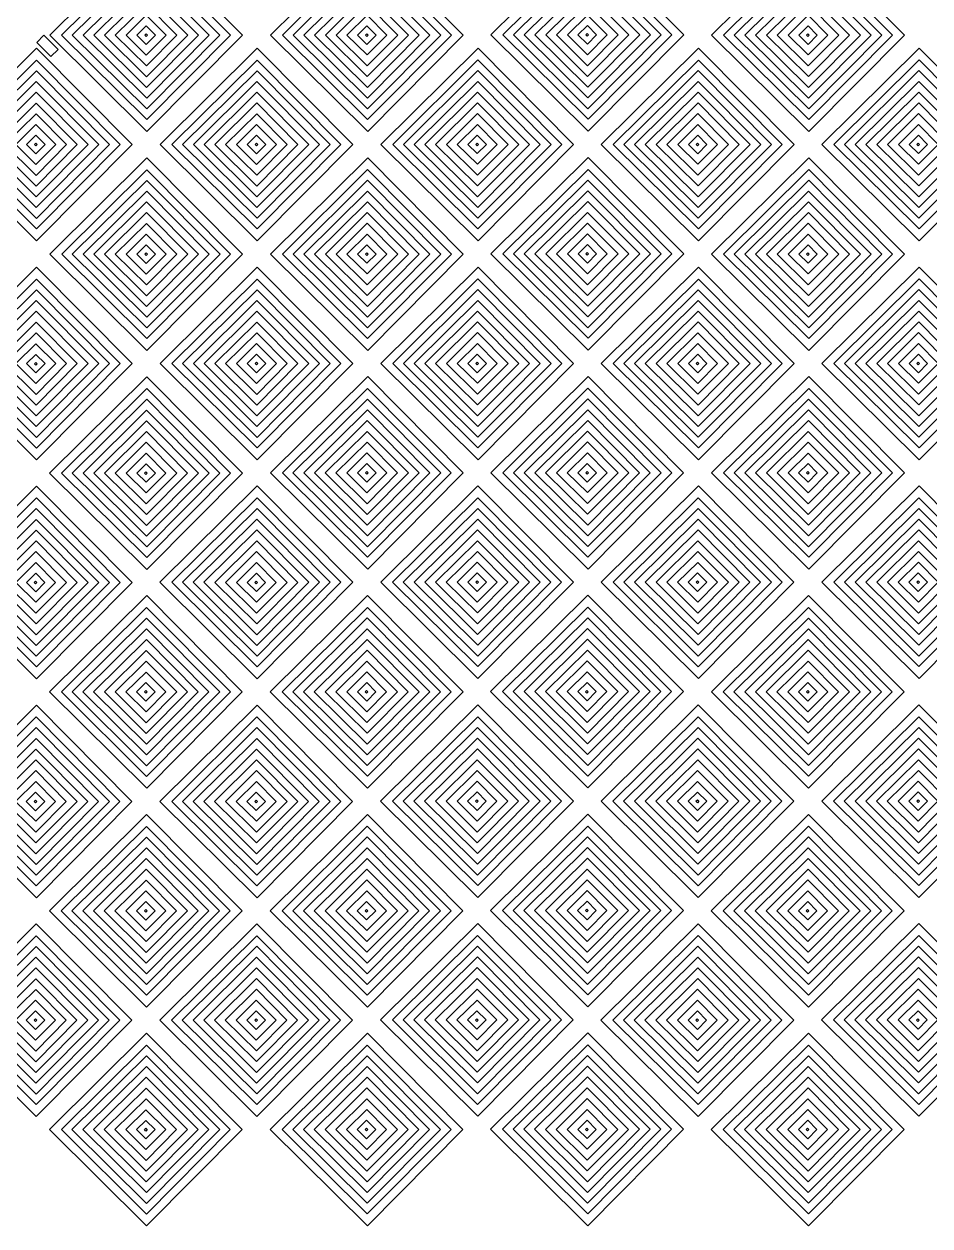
# Model space of a CAD drawing. Extents: x 32.9 to 110, y 167.1 to 219.6.
# Drawn here: x 49.31 to 69.25, y 167.11 to 193.57 of the extents above; entities that cross this region are included whole.
import ezdxf

# ---------------------------------------------------------------- set-up
doc = ezdxf.new("R2010")
doc.units = 0
doc.layers.add('Layer_1', color=7, linetype='CONTINUOUS')

msp = doc.modelspace()

# ---------------------------------------------------------------- linework, layer by layer
at = {"layer": 'Layer_1', "color": 7}
for points in [[(49.87498, 193.324654), (52.015514, 195.445654), (54.118924, 193.324654), (52.015514, 191.203406)], [(54.73433, 193.327684), (56.874862, 195.448676), (58.978276, 193.327684), (56.874862, 191.206436)], [(59.58558, 193.330931), (61.726118, 195.451924), (63.829523, 193.330931), (61.726118, 191.209684)], [(64.444238, 193.327609), (66.584776, 195.448601), (68.68818, 193.327609), (66.584776, 191.206361)], [(50.137361, 193.324639), (52.013187, 195.183341), (53.856477, 193.324639), (52.013187, 191.465719)], [(54.99671, 193.327669), (56.872538, 195.186371), (58.715828, 193.327669), (56.872538, 191.468741)], [(59.84796, 193.330916), (61.723786, 195.189619), (63.567076, 193.330916), (61.723786, 191.471989)], [(64.706619, 193.327594), (66.582442, 195.186296), (68.425732, 193.327594), (66.582442, 191.468666)], [(50.371291, 193.324624), (52.011112, 194.949476), (53.622493, 193.324624), (52.011112, 191.699584)], [(55.230639, 193.327654), (56.870461, 194.952506), (58.481842, 193.327654), (56.870461, 191.702606)], [(60.081894, 193.330901), (61.721716, 194.955754), (63.33309, 193.330901), (61.721716, 191.705854)], [(64.940551, 193.327579), (66.580373, 194.952424), (68.191749, 193.327579), (66.580373, 191.702531)], [(50.609157, 193.324609), (52.009001, 194.711681), (53.384567, 193.324609), (52.009001, 191.937379)], [(55.468506, 193.327639), (56.868345, 194.714704), (58.24392, 193.327639), (56.868345, 191.940409)], [(60.319755, 193.330886), (61.719601, 194.717951), (63.095168, 193.330886), (61.719601, 191.943656)], [(65.178414, 193.327564), (66.578257, 194.714629), (67.953826, 193.327564), (66.578257, 191.940326)], [(50.843955, 193.324594), (52.006917, 194.476939), (53.149712, 193.324594), (52.006917, 192.172114)], [(51.08213, 193.324579), (52.004805, 194.238836), (52.911475, 193.324579), (52.004805, 192.410224)], [(55.703303, 193.327624), (56.866268, 194.479969), (58.009057, 193.327624), (56.866268, 192.175144)], [(55.941478, 193.327609), (56.864153, 194.241859), (57.770828, 193.327609), (56.864153, 192.413246)], [(60.554558, 193.330871), (61.717523, 194.483216), (62.860312, 193.330871), (61.717523, 192.178384)], [(60.792729, 193.330856), (61.715407, 194.245106), (62.622077, 193.330856), (61.715407, 192.416494)], [(65.413215, 193.327541), (66.576174, 194.479894), (67.718971, 193.327541), (66.576174, 192.175061)], [(65.651386, 193.327534), (66.574067, 194.241784), (67.480733, 193.327534), (66.574067, 192.413171)], [(51.318368, 193.324564), (52.002688, 194.002639), (52.675137, 193.324564), (52.002688, 192.646414)], [(56.177715, 193.327594), (56.862037, 194.005661), (57.534488, 193.327594), (56.862037, 192.649436)], [(61.028971, 193.330841), (61.713293, 194.008909), (62.385735, 193.330841), (61.713293, 192.652684)], [(65.887628, 193.327511), (66.571951, 194.005586), (67.244393, 193.327511), (66.571951, 192.649361)], [(51.558361, 193.324549), (52.000514, 193.762669), (52.434998, 193.324549), (52.000514, 192.886384)], [(56.417707, 193.327579), (56.859862, 193.765691), (57.294345, 193.327579), (56.859862, 192.889406)], [(61.268963, 193.330826), (61.711118, 193.768939), (62.1456, 193.330826), (61.711118, 192.892654)], [(66.12762, 193.327496), (66.569776, 193.765616), (67.004259, 193.327496), (66.569776, 192.889331)], [(51.792109, 193.324534), (51.998358, 193.528901), (52.201029, 193.324534), (51.998358, 193.120144)], [(56.651459, 193.327564), (56.857703, 193.531924), (57.060375, 193.327564), (56.857703, 193.123166)], [(61.502708, 193.330804), (61.708958, 193.535171), (61.911631, 193.330804), (61.708958, 193.126414)], [(66.361365, 193.327481), (66.567615, 193.531849), (66.770287, 193.327481), (66.567615, 193.123091)], [(49.746974, 193.324654), (50.058808, 193.01282), (49.899709, 192.853721), (49.587875, 193.165555)], [(51.965818, 193.323551), (51.995578, 193.353026), (52.02482, 193.323551), (51.995578, 193.294076)], [(56.825168, 193.326574), (56.854928, 193.356049), (56.884178, 193.326574), (56.854928, 193.297099)], [(61.676423, 193.329821), (61.706198, 193.359296), (61.735447, 193.329821), (61.706198, 193.300346)], [(66.535073, 193.326499), (66.564848, 193.355974), (66.594098, 193.326499), (66.564848, 193.297024)], [(47.445335, 190.916554), (49.58587, 193.037546), (51.689279, 190.916554), (49.58587, 188.795306)], [(52.302965, 190.918241), (54.443498, 193.039234), (56.546909, 190.918241), (54.443498, 188.796994)], [(57.162314, 190.921271), (59.302846, 193.042264), (61.406258, 190.921271), (59.302846, 188.800024)], [(62.01459, 190.919501), (64.155127, 193.040501), (66.258541, 190.919501), (64.155127, 188.798254)], [(66.872221, 190.921189), (69.012758, 193.042189), (71.116164, 190.921189), (69.012758, 188.799941)], [(47.707717, 190.916539), (49.583543, 192.775241), (51.426832, 190.916539), (49.583543, 189.057619)], [(52.565347, 190.918226), (54.441173, 192.776929), (56.284463, 190.918226), (54.441173, 189.059299)], [(57.424694, 190.921249), (59.30052, 192.779951), (61.14381, 190.921249), (59.30052, 189.062329)], [(62.276978, 190.919486), (64.152803, 192.778189), (65.996093, 190.919486), (64.152803, 189.060566)], [(67.134608, 190.921174), (69.010432, 192.779876), (70.853722, 190.921174), (69.010432, 189.062246)], [(47.941647, 190.916524), (49.581466, 192.541376), (51.192846, 190.916524), (49.581466, 189.291484)], [(52.799276, 190.918211), (54.439099, 192.543064), (56.050473, 190.918211), (54.439099, 189.293164)], [(57.658628, 190.921241), (59.298442, 192.546086), (60.909825, 190.921241), (59.298442, 189.296194)], [(62.510904, 190.919471), (64.150726, 192.544324), (65.762107, 190.919471), (64.150726, 189.294431)], [(67.368533, 190.921159), (69.008355, 192.546011), (70.619731, 190.921159), (69.008355, 189.296111)], [(48.179511, 190.916509), (49.579356, 192.303574), (50.954922, 190.916509), (49.579356, 189.529279)], [(53.037143, 190.918196), (54.436988, 192.305261), (55.812549, 190.918196), (54.436988, 189.530966)], [(57.89649, 190.921219), (59.296335, 192.308284), (60.671902, 190.921219), (59.296335, 189.533989)], [(62.748773, 190.919456), (64.148618, 192.306521), (65.524178, 190.919456), (64.148618, 189.532226)], [(67.606396, 190.921144), (69.006242, 192.308209), (70.381808, 190.921144), (69.006242, 189.533914)], [(48.414309, 190.916494), (49.577273, 192.068839), (50.720065, 190.916494), (49.577273, 189.764014)], [(53.27194, 190.918181), (54.434902, 192.070526), (55.577696, 190.918181), (54.434902, 189.765701)], [(58.131285, 190.921204), (59.29425, 192.073549), (60.437042, 190.921204), (59.29425, 189.768724)], [(62.983568, 190.919441), (64.146533, 192.071786), (65.289322, 190.919441), (64.146533, 189.766961)], [(67.841199, 190.921129), (69.004164, 192.073474), (70.146953, 190.921129), (69.004164, 189.768649)], [(48.652484, 190.916479), (49.57516, 191.830729), (50.481832, 190.916479), (49.57516, 190.002116)], [(48.888724, 190.916464), (49.573044, 191.594531), (50.245492, 190.916464), (49.573044, 190.238314)], [(53.510116, 190.918166), (54.432791, 191.832416), (55.339459, 190.918166), (54.432791, 190.003804)], [(53.746352, 190.918151), (54.430673, 191.596219), (55.103121, 190.918151), (54.430673, 190.240001)], [(58.369463, 190.921189), (59.292137, 191.835446), (60.198812, 190.921189), (59.292137, 190.006834)], [(58.605705, 190.921174), (59.290021, 191.599249), (59.96247, 190.921174), (59.290021, 190.243024)], [(63.221744, 190.919426), (64.144418, 191.833676), (65.051093, 190.919426), (64.144418, 190.005071)], [(63.457981, 190.919411), (64.142302, 191.597486), (64.814753, 190.919411), (64.142302, 190.241261)], [(68.079376, 190.921114), (69.002048, 191.835364), (69.908715, 190.921114), (69.002048, 190.006751)], [(68.315611, 190.921099), (68.999933, 191.599174), (69.672376, 190.921099), (68.999933, 190.242949)], [(49.128715, 190.916449), (49.570869, 191.354569), (50.005354, 190.916449), (49.570869, 190.478276)], [(53.986344, 190.918136), (54.428499, 191.356256), (54.862984, 190.918136), (54.428499, 190.479964)], [(58.845697, 190.921159), (59.287847, 191.359279), (59.722335, 190.921159), (59.287847, 190.482986)], [(63.697972, 190.919396), (64.140127, 191.357516), (64.57461, 190.919396), (64.140127, 190.481224)], [(68.555604, 190.921084), (68.997758, 191.359204), (69.432241, 190.921084), (68.997758, 190.482911)], [(49.362464, 190.916434), (49.568714, 191.120794), (49.771384, 190.916434), (49.568714, 190.712044)], [(54.220092, 190.918121), (54.426342, 191.122481), (54.629016, 190.918121), (54.426342, 190.713724)], [(59.079443, 190.921144), (59.285693, 191.125511), (59.488365, 190.921144), (59.285693, 190.716754)], [(63.931726, 190.919381), (64.137968, 191.123749), (64.34064, 190.919381), (64.137968, 190.714991)], [(68.789348, 190.921069), (68.995598, 191.125429), (69.198272, 190.921069), (68.995598, 190.716671)], [(49.536173, 190.915444), (49.565933, 190.944919), (49.595176, 190.915444), (49.565933, 190.885969)], [(54.393802, 190.917131), (54.423562, 190.946606), (54.452804, 190.917131), (54.423562, 190.887656)], [(59.253152, 190.920161), (59.282927, 190.949636), (59.312177, 190.920161), (59.282927, 190.890686)], [(64.105433, 190.918391), (64.135208, 190.947866), (64.164457, 190.918391), (64.135208, 190.888916)], [(68.963063, 190.920079), (68.992838, 190.949554), (69.022088, 190.920079), (68.992838, 190.890604)], [(49.875151, 188.503804), (52.015685, 190.624796), (54.119093, 188.503804), (52.015685, 186.382556)], [(54.734499, 188.506834), (56.875035, 190.627826), (58.978448, 188.506834), (56.875035, 186.385586)], [(59.585752, 188.510081), (61.72629, 190.631074), (63.829696, 188.510081), (61.72629, 186.388834)], [(64.444412, 188.506759), (66.584949, 190.627751), (68.688352, 188.506759), (66.584949, 186.385504)], [(50.137533, 188.503789), (52.013357, 190.362491), (53.856647, 188.503789), (52.013357, 186.644869)], [(54.996883, 188.506819), (56.872711, 190.365514), (58.716001, 188.506819), (56.872711, 186.647891)], [(59.848133, 188.510066), (61.723958, 190.368761), (63.567248, 188.510066), (61.723958, 186.651139)], [(64.706792, 188.506736), (66.582615, 190.365439), (68.425905, 188.506736), (66.582615, 186.647816)], [(50.371463, 188.503774), (52.011282, 190.128626), (53.622662, 188.503774), (52.011282, 186.878726)], [(55.230812, 188.506804), (56.870633, 190.131649), (58.482015, 188.506804), (56.870633, 186.881756)], [(60.082058, 188.510051), (61.721888, 190.134896), (63.333263, 188.510051), (61.721888, 186.885004)], [(64.940723, 188.506721), (66.580545, 190.131574), (68.191922, 188.506721), (66.580545, 186.881681)], [(50.609327, 188.503759), (52.009172, 189.890824), (53.384737, 188.503759), (52.009172, 187.116529)], [(55.468674, 188.506789), (56.868518, 189.893854), (58.244085, 188.506789), (56.868518, 187.119551)], [(60.319927, 188.510029), (61.719773, 189.897101), (63.09534, 188.510029), (61.719773, 187.122799)], [(65.178586, 188.506706), (66.57843, 189.893771), (67.953999, 188.506706), (66.57843, 187.119476)], [(50.844125, 188.503744), (52.007087, 189.656089), (53.14988, 188.503744), (52.007087, 187.351264)], [(55.703476, 188.506774), (56.86644, 189.659119), (58.00923, 188.506774), (56.86644, 187.354286)], [(60.554731, 188.510021), (61.717687, 189.662366), (62.860485, 188.510021), (61.717687, 187.357534)], [(65.413387, 188.506691), (66.576346, 189.659036), (67.719136, 188.506691), (66.576346, 187.354211)], [(51.082301, 188.503729), (52.004975, 189.417979), (52.911649, 188.503729), (52.004975, 187.589366)], [(55.941648, 188.506759), (56.864325, 189.421009), (57.771, 188.506759), (56.864325, 187.592396)], [(60.792901, 188.509999), (61.71558, 189.424256), (62.622241, 188.509999), (61.71558, 187.595644)], [(65.651558, 188.506684), (66.574231, 189.420934), (67.480906, 188.506684), (66.574231, 187.592321)], [(51.318539, 188.503714), (52.002859, 189.181781), (52.675306, 188.503714), (52.002859, 187.825564)], [(56.177888, 188.506736), (56.86221, 189.184811), (57.534661, 188.506736), (56.86221, 187.828586)], [(56.417879, 188.506721), (56.860035, 188.944841), (57.294517, 188.506721), (56.860035, 188.068556)], [(61.029143, 188.509991), (61.713465, 189.188059), (62.385908, 188.509991), (61.713465, 187.831834)], [(61.269136, 188.509969), (61.71129, 188.948089), (62.145773, 188.509969), (61.71129, 188.071804)], [(65.8878, 188.506661), (66.572116, 189.184736), (67.244565, 188.506661), (66.572116, 187.828511)], [(66.127792, 188.506646), (66.569949, 188.944766), (67.00443, 188.506646), (66.569949, 188.068474)], [(51.558531, 188.503699), (52.000685, 188.941819), (52.435169, 188.503699), (52.000685, 188.065526)], [(51.792279, 188.503684), (51.998528, 188.708044), (52.2012, 188.503684), (51.998528, 188.299294)], [(56.651628, 188.506706), (56.857876, 188.711074), (57.060548, 188.506706), (56.857876, 188.302316)], [(61.502881, 188.509954), (61.709131, 188.714321), (61.911803, 188.509954), (61.709131, 188.305564)], [(66.361537, 188.506631), (66.567788, 188.710999), (66.77046, 188.506631), (66.567788, 188.302241)], [(51.965988, 188.502694), (51.995748, 188.532169), (52.024991, 188.502694), (51.995748, 188.473219)], [(56.825336, 188.505724), (56.855111, 188.535199), (56.884361, 188.505724), (56.855111, 188.476249)], [(61.676587, 188.508971), (61.706362, 188.538446), (61.735613, 188.508971), (61.706362, 188.479496)], [(66.535246, 188.505649), (66.565021, 188.535124), (66.594271, 188.505649), (66.565021, 188.476174)], [(47.445335, 186.093371), (49.585869, 188.214364), (51.689279, 186.093371), (49.585869, 183.972124)], [(52.302965, 186.095059), (54.443498, 188.216051), (56.546904, 186.095059), (54.443498, 183.973811)], [(57.162314, 186.098081), (59.302846, 188.219074), (61.406258, 186.098081), (59.302846, 183.976834)], [(62.014598, 186.096319), (64.155127, 188.217311), (66.258541, 186.096319), (64.155127, 183.975071)], [(66.872221, 186.098006), (69.012758, 188.218999), (71.11617, 186.098006), (69.012758, 183.976759)], [(47.707717, 186.093356), (49.583543, 187.952051), (51.426832, 186.093356), (49.583543, 184.234429)], [(52.565347, 186.095036), (54.441173, 187.953739), (56.284463, 186.095036), (54.441173, 184.236116)], [(57.424694, 186.098066), (59.30052, 187.956769), (61.14381, 186.098066), (59.30052, 184.239146)], [(62.276978, 186.096304), (64.152803, 187.955006), (65.996093, 186.096304), (64.152803, 184.237376)], [(67.134608, 186.097991), (69.010432, 187.956694), (70.853722, 186.097991), (69.010432, 184.239064)], [(47.941647, 186.093341), (49.581466, 187.718186), (51.192846, 186.093341), (49.581466, 184.468294)], [(52.799276, 186.095029), (54.439095, 187.719874), (56.050473, 186.095029), (54.439095, 184.469981)], [(57.658628, 186.098051), (59.298451, 187.722904), (60.909825, 186.098051), (59.298451, 184.473004)], [(62.51091, 186.096289), (64.150726, 187.721134), (65.762107, 186.096289), (64.150726, 184.471241)], [(67.368533, 186.097976), (69.008355, 187.722821), (70.619731, 186.097976), (69.008355, 184.472929)], [(48.179511, 186.093326), (49.579356, 187.480391), (50.954922, 186.093326), (49.579356, 184.706089)], [(53.037143, 186.095006), (54.436988, 187.482079), (55.812549, 186.095006), (54.436988, 184.707776)], [(57.89649, 186.098036), (59.296335, 187.485101), (60.671896, 186.098036), (59.296335, 184.710806)], [(62.748773, 186.096274), (64.148618, 187.483339), (65.524178, 186.096274), (64.148618, 184.709044)], [(67.606404, 186.097961), (69.006248, 187.485026), (70.381808, 186.097961), (69.006248, 184.710724)], [(48.414309, 186.093311), (49.577273, 187.245656), (50.720065, 186.093311), (49.577273, 184.940824)], [(53.27194, 186.094991), (54.434902, 187.247344), (55.577696, 186.094991), (54.434902, 184.942511)], [(58.131293, 186.098021), (59.29425, 187.250366), (60.437048, 186.098021), (59.29425, 184.945541)], [(62.983568, 186.096259), (64.146533, 187.248604), (65.289322, 186.096259), (64.146533, 184.943779)], [(67.841199, 186.097946), (69.004164, 187.250291), (70.146953, 186.097946), (69.004164, 184.945459)], [(48.652484, 186.093296), (49.57516, 187.007546), (50.481832, 186.093296), (49.57516, 185.178934)], [(53.510116, 186.094976), (54.432791, 187.009234), (55.339459, 186.094976), (54.432791, 185.180621)], [(58.369463, 186.098006), (59.292142, 187.012256), (60.198812, 186.098006), (59.292142, 185.183644)], [(63.221738, 186.096244), (64.144418, 187.010494), (65.051093, 186.096244), (64.144418, 185.181881)], [(68.079376, 186.097931), (69.002048, 187.012181), (69.908723, 186.097931), (69.002048, 185.183569)], [(48.888724, 186.093274), (49.573044, 186.771349), (50.245492, 186.093274), (49.573044, 185.415124)], [(53.746352, 186.094961), (54.430673, 186.773036), (55.103121, 186.094961), (54.430673, 185.416811)], [(58.605705, 186.097991), (59.290021, 186.776059), (59.96247, 186.097991), (59.290021, 185.419841)], [(63.457981, 186.096229), (64.142302, 186.774296), (64.814753, 186.096229), (64.142302, 185.418079)], [(68.315611, 186.097916), (68.999933, 186.775984), (69.672382, 186.097916), (68.999933, 185.419766)], [(49.128715, 186.093259), (49.570869, 186.531379), (50.005354, 186.093259), (49.570869, 185.655094)], [(49.362464, 186.093244), (49.568714, 186.297611), (49.771384, 186.093244), (49.568714, 185.888854)], [(53.986344, 186.094946), (54.428499, 186.533066), (54.862984, 186.094946), (54.428499, 185.656781)], [(54.220092, 186.094931), (54.426342, 186.299299), (54.629012, 186.094931), (54.426342, 185.890541)], [(58.845697, 186.097976), (59.287852, 186.536096), (59.722335, 186.097976), (59.287852, 185.659804)], [(59.079443, 186.097961), (59.285693, 186.302321), (59.488365, 186.097961), (59.285693, 185.893571)], [(63.697972, 186.096214), (64.140127, 186.534326), (64.57461, 186.096214), (64.140127, 185.658041)], [(63.931726, 186.096191), (64.137977, 186.300559), (64.34064, 186.096191), (64.137977, 185.891801)], [(68.555604, 186.097901), (68.997758, 186.536014), (69.432241, 186.097901), (68.997758, 185.659729)], [(68.789355, 186.097879), (68.995605, 186.302246), (69.198272, 186.097879), (68.995605, 185.893489)], [(49.536173, 186.092261), (49.565933, 186.121736), (49.595175, 186.092261), (49.565933, 186.062786)], [(54.3938, 186.093949), (54.42356, 186.123424), (54.452803, 186.093949), (54.42356, 186.064474)], [(59.253152, 186.096971), (59.282927, 186.126446), (59.312177, 186.096971), (59.282927, 186.067496)], [(64.105433, 186.095209), (64.135208, 186.124684), (64.164457, 186.095209), (64.135208, 186.065734)], [(68.963063, 186.096896), (68.992838, 186.126371), (69.022088, 186.096896), (68.992838, 186.067421)], [(49.873148, 183.684619), (52.013683, 185.805611), (54.117093, 183.684619), (52.013683, 181.563371)], [(54.732497, 183.687649), (56.873032, 185.808641), (58.976446, 183.687649), (56.873032, 181.566394)], [(59.58375, 183.690889), (61.724287, 185.811889), (63.827693, 183.690889), (61.724287, 181.569641)], [(64.442401, 183.687566), (66.582947, 185.808566), (68.68635, 183.687566), (66.582947, 181.566319)], [(50.13553, 183.684604), (52.011356, 185.543306), (53.854646, 183.684604), (52.011356, 181.825676)], [(54.994877, 183.687626), (56.870709, 185.546329), (58.713998, 183.687626), (56.870709, 181.828706)], [(59.84613, 183.690874), (61.721956, 185.549576), (63.565246, 183.690874), (61.721956, 181.831954)], [(64.704781, 183.687551), (66.580613, 185.546254), (68.423902, 183.687551), (66.580613, 181.828624)], [(50.369461, 183.684589), (52.009281, 185.309441), (53.620662, 183.684589), (52.009281, 182.059541)], [(55.228811, 183.687619), (56.868631, 185.312464), (58.480013, 183.687619), (56.868631, 182.062571)], [(60.080063, 183.690859), (61.719887, 185.315711), (63.33126, 183.690859), (61.719887, 182.065819)], [(64.938721, 183.687536), (66.578543, 185.312389), (68.189917, 183.687536), (66.578543, 182.062489)], [(50.607325, 183.684574), (52.007169, 185.071639), (53.382737, 183.684574), (52.007169, 182.297344)], [(55.466674, 183.687596), (56.866516, 185.074661), (58.242091, 183.687596), (56.866516, 182.300366)], [(60.317925, 183.690844), (61.717771, 185.077909), (63.093338, 183.690844), (61.717771, 182.303614)], [(65.176582, 183.687521), (66.576427, 185.074586), (67.951988, 183.687521), (66.576427, 182.300291)], [(50.842123, 183.684559), (52.005086, 184.836904), (53.14788, 183.684559), (52.005086, 182.532071)], [(55.701471, 183.687581), (56.864438, 184.839934), (58.007228, 183.687581), (56.864438, 182.535101)], [(60.552728, 183.690829), (61.715693, 184.843174), (62.858483, 183.690829), (61.715693, 182.538349)], [(65.411385, 183.687506), (66.574343, 184.839851), (67.71714, 183.687506), (66.574343, 182.535026)], [(51.080298, 183.684544), (52.002974, 184.598794), (52.909644, 183.684544), (52.002974, 182.770181)], [(55.939646, 183.687566), (56.862322, 184.601824), (57.768997, 183.687566), (56.862322, 182.773211)], [(60.790897, 183.690814), (61.713578, 184.605071), (62.620245, 183.690814), (61.713578, 182.776459)], [(65.649556, 183.687491), (66.572235, 184.601749), (67.478903, 183.687491), (66.572235, 182.773129)], [(51.316537, 183.684529), (52.000858, 184.362596), (52.673305, 183.684529), (52.000858, 183.006379)], [(56.175888, 183.687551), (56.860208, 184.365626), (57.532658, 183.687551), (56.860208, 183.009401)], [(61.027141, 183.690799), (61.711463, 184.368874), (62.383906, 183.690799), (61.711463, 183.012649)], [(65.885797, 183.687476), (66.570121, 184.365551), (67.242562, 183.687476), (66.570121, 183.009326)], [(51.556528, 183.684514), (51.998682, 184.122634), (52.433167, 183.684514), (51.998682, 183.246341)], [(56.415878, 183.687536), (56.858033, 184.125656), (57.292516, 183.687536), (56.858033, 183.249364)], [(61.267133, 183.690784), (61.709288, 184.128904), (62.143771, 183.690784), (61.709288, 183.252611)], [(66.12579, 183.687461), (66.567938, 184.125581), (67.002427, 183.687461), (66.567938, 183.249289)], [(51.790278, 183.684499), (51.996527, 183.888859), (52.199197, 183.684499), (51.996527, 183.480101)], [(51.963987, 183.683509), (51.993747, 183.712984), (52.022989, 183.683509), (51.993747, 183.654034)], [(56.649623, 183.687521), (56.855873, 183.891889), (57.058546, 183.687521), (56.855873, 183.483131)], [(56.823332, 183.686539), (56.853106, 183.716014), (56.882357, 183.686539), (56.853106, 183.657064)], [(61.500879, 183.690769), (61.707129, 183.895136), (61.909801, 183.690769), (61.707129, 183.486379)], [(61.674592, 183.689786), (61.704367, 183.719261), (61.733617, 183.689786), (61.704367, 183.660311)], [(66.359536, 183.687446), (66.565786, 183.891814), (66.768458, 183.687446), (66.565786, 183.483056)], [(66.533244, 183.686456), (66.563019, 183.715931), (66.592269, 183.686456), (66.563019, 183.656981)], [(47.443504, 181.276519), (49.584038, 183.397511), (51.687448, 181.276519), (49.584038, 179.155264)], [(52.301135, 181.278206), (54.441667, 183.399199), (56.545077, 181.278206), (54.441667, 179.156951)], [(57.160485, 181.281229), (59.301008, 183.402221), (61.404428, 181.281229), (59.301008, 179.159981)], [(62.01276, 181.279466), (64.153297, 183.400459), (66.256711, 181.279466), (64.153297, 179.158219)], [(66.870391, 181.281154), (69.010928, 183.402146), (71.114333, 181.281154), (69.010928, 179.159906)], [(47.705886, 181.276504), (49.58171, 183.135199), (51.425001, 181.276504), (49.58171, 179.417576)], [(52.563515, 181.278184), (54.439341, 183.136886), (56.28263, 181.278184), (54.439341, 179.419264)], [(57.422865, 181.281214), (59.298691, 183.139916), (61.141981, 181.281214), (59.298691, 179.422286)], [(62.275148, 181.279451), (64.150974, 183.138146), (65.994264, 181.279451), (64.150974, 179.420524)], [(67.132771, 181.281139), (69.008602, 183.139834), (70.851892, 181.281139), (69.008602, 179.422211)], [(47.939815, 181.276489), (49.579635, 182.901334), (51.191015, 181.276489), (49.579635, 179.651441)], [(52.797444, 181.278176), (54.437268, 182.903021), (56.048642, 181.278176), (54.437268, 179.653129)], [(57.656791, 181.281199), (59.296613, 182.906051), (60.907995, 181.281199), (59.296613, 179.656151)], [(62.509072, 181.279436), (64.148896, 182.904281), (65.760278, 181.279436), (64.148896, 179.654389)], [(67.366703, 181.281124), (69.006525, 182.905969), (70.617901, 181.281124), (69.006525, 179.656076)], [(48.17768, 181.276474), (49.577525, 182.663539), (50.953091, 181.276474), (49.577525, 179.889236)], [(53.035311, 181.278161), (54.435154, 182.665219), (55.810717, 181.278161), (54.435154, 179.890924)], [(57.89466, 181.281184), (59.294506, 182.668249), (60.670073, 181.281184), (59.294506, 179.893954)], [(62.746943, 181.279421), (64.146789, 182.666486), (65.522348, 181.279421), (64.146789, 179.892184)], [(67.604567, 181.281109), (69.00441, 182.668174), (70.379978, 181.281109), (69.00441, 179.893871)], [(48.412478, 181.276451), (49.57544, 182.428804), (50.718233, 181.276451), (49.57544, 180.123971)], [(53.270108, 181.278139), (54.433071, 182.430491), (55.575864, 181.278139), (54.433071, 180.125659)], [(58.129455, 181.281169), (59.29242, 182.433514), (60.43521, 181.281169), (59.29242, 180.128681)], [(62.981738, 181.279406), (64.144703, 182.431751), (65.287492, 181.279406), (64.144703, 180.126919)], [(67.839367, 181.281094), (69.002332, 182.433439), (70.145124, 181.281094), (69.002332, 180.128606)], [(48.650653, 181.276444), (49.573328, 182.190694), (50.479999, 181.276444), (49.573328, 180.362081)], [(53.508283, 181.278124), (54.430959, 182.192381), (55.337628, 181.278124), (54.430959, 180.363769)], [(58.367626, 181.281154), (59.290305, 182.195404), (60.196979, 181.281154), (59.290305, 180.366791)], [(63.219915, 181.279391), (64.142588, 182.193641), (65.049263, 181.279391), (64.142588, 180.365029)], [(68.077546, 181.281079), (69.000219, 182.195329), (69.906886, 181.281079), (69.000219, 180.366716)], [(48.886892, 181.276429), (49.571212, 181.954496), (50.243659, 181.276429), (49.571212, 180.598271)], [(53.74452, 181.278109), (54.428842, 181.956184), (55.10129, 181.278109), (54.428842, 180.599959)], [(58.603876, 181.281139), (59.288183, 181.959206), (59.960641, 181.281139), (59.288183, 180.602989)], [(63.456151, 181.279376), (64.140473, 181.957444), (64.812923, 181.279376), (64.140473, 180.601219)], [(68.31378, 181.281064), (68.998103, 181.959131), (69.670544, 181.281064), (68.998103, 180.602906)], [(49.126883, 181.276406), (49.569038, 181.714526), (50.003522, 181.276406), (49.569038, 180.838241)], [(53.984512, 181.278094), (54.426667, 181.716214), (54.861152, 181.278094), (54.426667, 180.839921)], [(58.843868, 181.281124), (59.286008, 181.719244), (59.720505, 181.281124), (59.286008, 180.842951)], [(63.696143, 181.279361), (64.138297, 181.717474), (64.572781, 181.279361), (64.138297, 180.841189)], [(68.553772, 181.281041), (68.995928, 181.719161), (69.430411, 181.281041), (68.995928, 180.842876)], [(49.360633, 181.276391), (49.566881, 181.480759), (49.769552, 181.276391), (49.566881, 181.072001)], [(49.534342, 181.275409), (49.564103, 181.304884), (49.593345, 181.275409), (49.564103, 181.245934)], [(54.21826, 181.278079), (54.42451, 181.482446), (54.627184, 181.278079), (54.42451, 181.073689)], [(54.391973, 181.277096), (54.421733, 181.306571), (54.450975, 181.277096), (54.421733, 181.247621)], [(59.077613, 181.281101), (59.283863, 181.485469), (59.486536, 181.281101), (59.283863, 181.076711)], [(59.25132, 181.280119), (59.281095, 181.309594), (59.310345, 181.280119), (59.281095, 181.250644)], [(63.929894, 181.279339), (64.136138, 181.483706), (64.338811, 181.279339), (64.136138, 181.074949)], [(64.103602, 181.278356), (64.133377, 181.307831), (64.162627, 181.278356), (64.133377, 181.248881)], [(68.787518, 181.281026), (68.993768, 181.485394), (69.19644, 181.281026), (68.993768, 181.076636)], [(68.961234, 181.280044), (68.991009, 181.309519), (69.020259, 181.280044), (68.991009, 181.250569)], [(49.869683, 178.865066), (52.010216, 180.986059), (54.113626, 178.865066), (52.010216, 176.743819)], [(54.729032, 178.868096), (56.869567, 180.989089), (58.972973, 178.868096), (56.869567, 176.746849)], [(59.580286, 178.871344), (61.720815, 180.992336), (63.824221, 178.871344), (61.720815, 176.750096)], [(64.438936, 178.868021), (66.579474, 180.989014), (68.682886, 178.868021), (66.579474, 176.746766)], [(50.132063, 178.865051), (52.00789, 180.723754), (53.851181, 178.865051), (52.00789, 177.006131)], [(50.365994, 178.865036), (52.005814, 180.489889), (53.617193, 178.865036), (52.005814, 177.239989)], [(54.991415, 178.868081), (56.867242, 180.726776), (58.710526, 178.868081), (56.867242, 177.009154)], [(55.225344, 178.868066), (56.865167, 180.492911), (58.47654, 178.868066), (56.865167, 177.243019)], [(59.842666, 178.871329), (61.718483, 180.730024), (63.561773, 178.871329), (61.718483, 177.012401)], [(60.076583, 178.871314), (61.716413, 180.496159), (63.327796, 178.871314), (61.716413, 177.246266)], [(64.701317, 178.867999), (66.577148, 180.726701), (68.420438, 178.867999), (66.577148, 177.009079)], [(64.935248, 178.867984), (66.575071, 180.492836), (68.186447, 178.867984), (66.575071, 177.242944)], [(50.60386, 178.865021), (52.003705, 180.252086), (53.37927, 178.865021), (52.003705, 177.477791)], [(55.463207, 178.868051), (56.863051, 180.255116), (58.23861, 178.868051), (56.863051, 177.480814)], [(60.314461, 178.871299), (61.714298, 180.258364), (63.089873, 178.871299), (61.714298, 177.484061)], [(65.173112, 178.867969), (66.572963, 180.255041), (67.948524, 178.867969), (66.572963, 177.480739)], [(50.838658, 178.865006), (52.00162, 180.017351), (53.144412, 178.865006), (52.00162, 177.712526)], [(55.698007, 178.868036), (56.860973, 180.020381), (58.003763, 178.868036), (56.860973, 177.715549)], [(60.549256, 178.871284), (61.712221, 180.023629), (62.855018, 178.871284), (61.712221, 177.718796)], [(65.407921, 178.867961), (66.570871, 180.020299), (67.713662, 178.867961), (66.570871, 177.715474)], [(51.076831, 178.864991), (51.999508, 179.779241), (52.90618, 178.864991), (51.999508, 177.950629)], [(55.936181, 178.868021), (56.858858, 179.782271), (57.765525, 178.868021), (56.858858, 177.953659)], [(60.787427, 178.871269), (61.710113, 179.785519), (62.616767, 178.871269), (61.710113, 177.956906)], [(65.646083, 178.867939), (66.568757, 179.782196), (67.475431, 178.867939), (66.568757, 177.953584)], [(51.313071, 178.864976), (51.997391, 179.543051), (52.669838, 178.864976), (51.997391, 178.186826)], [(56.172419, 178.868006), (56.856742, 179.546074), (57.529186, 178.868006), (56.856742, 178.189849)], [(61.023668, 178.871246), (61.70799, 179.549321), (62.380433, 178.871246), (61.70799, 178.193096)], [(65.882333, 178.867924), (66.566641, 179.545999), (67.23909, 178.867924), (66.566641, 178.189774)], [(51.553064, 178.864961), (51.995218, 179.303074), (52.429701, 178.864961), (51.995218, 178.426789)], [(56.412411, 178.867984), (56.854568, 179.306104), (57.289043, 178.867984), (56.854568, 178.429819)], [(61.263661, 178.871231), (61.705823, 179.309351), (62.140298, 178.871231), (61.705823, 178.433059)], [(66.122317, 178.867909), (66.564474, 179.306029), (66.998955, 178.867909), (66.564474, 178.429744)], [(51.786811, 178.864946), (51.993061, 179.069314), (52.195733, 178.864946), (51.993061, 178.660556)], [(51.96052, 178.863964), (51.99028, 178.893439), (52.019522, 178.863964), (51.99028, 178.834489)], [(56.646159, 178.867969), (56.852409, 179.072336), (57.055081, 178.867969), (56.852409, 178.663579)], [(56.819867, 178.866986), (56.849642, 178.896461), (56.878892, 178.866986), (56.849642, 178.837511)], [(61.497406, 178.871216), (61.703656, 179.075584), (61.906328, 178.871216), (61.703656, 178.666826)], [(61.671112, 178.870234), (61.700887, 178.899709), (61.730137, 178.870234), (61.700887, 178.840759)], [(66.356063, 178.867894), (66.562312, 179.072261), (66.764993, 178.867894), (66.562312, 178.663504)], [(66.529771, 178.866911), (66.559546, 178.896386), (66.588796, 178.866911), (66.559546, 178.837436)], [(47.439866, 176.454634), (49.5804, 178.575626), (51.683812, 176.454634), (49.5804, 174.333386)], [(52.297497, 176.456321), (54.43803, 178.577314), (56.541437, 176.456321), (54.43803, 174.335066)], [(57.156847, 176.459344), (59.297372, 178.580344), (61.400783, 176.459344), (59.297372, 174.338096)], [(62.009123, 176.457581), (64.149653, 178.578574), (66.253066, 176.457581), (64.149653, 174.336334)], [(66.866746, 176.459269), (69.007283, 178.580261), (71.110695, 176.459269), (69.007283, 174.338021)], [(47.702248, 176.454619), (49.578075, 178.313314), (51.421363, 176.454619), (49.578075, 174.595691)], [(52.559877, 176.456306), (54.435704, 178.315001), (56.278994, 176.456306), (54.435704, 174.597379)], [(57.41922, 176.459329), (59.295046, 178.318031), (61.138335, 176.459329), (59.295046, 174.600401)], [(62.271503, 176.457566), (64.147328, 178.316269), (65.990618, 176.457566), (64.147328, 174.598639)], [(67.129134, 176.459254), (69.004966, 178.317949), (70.848247, 176.459254), (69.004966, 174.600326)], [(47.936178, 176.454604), (49.575997, 178.079449), (51.187379, 176.454604), (49.575997, 174.829556)], [(48.174042, 176.454581), (49.573888, 177.841654), (50.949455, 176.454581), (49.573888, 175.067351)], [(52.793808, 176.456284), (54.433628, 178.081136), (56.045006, 176.456284), (54.433628, 174.831244)], [(53.031674, 176.456269), (54.431519, 177.843334), (55.807082, 176.456269), (54.431519, 175.069039)], [(57.653154, 176.459314), (59.292976, 178.084166), (60.90435, 176.459314), (59.292976, 174.834266)], [(57.891015, 176.459299), (59.290861, 177.846364), (60.666421, 176.459299), (59.290861, 175.072069)], [(62.505435, 176.457551), (64.145251, 178.082396), (65.756632, 176.457551), (64.145251, 174.832504)], [(62.743297, 176.457536), (64.143143, 177.844601), (65.518703, 176.457536), (64.143143, 175.070299)], [(67.363066, 176.459239), (69.00288, 178.084091), (70.614256, 176.459239), (69.00288, 174.834191)], [(67.600929, 176.459224), (69.000772, 177.846289), (70.376333, 176.459224), (69.000772, 175.071986)], [(48.40884, 176.454574), (49.571803, 177.606919), (50.714595, 176.454574), (49.571803, 175.302086)], [(53.266471, 176.456254), (54.429434, 177.608599), (55.572227, 176.456254), (54.429434, 175.303774)], [(58.125818, 176.459284), (59.288775, 177.611629), (60.431573, 176.459284), (59.288775, 175.306804)], [(62.978093, 176.457521), (64.141058, 177.609866), (65.283856, 176.457521), (64.141058, 175.305041)], [(67.835722, 176.459209), (68.998689, 177.611554), (70.141478, 176.459209), (68.998689, 175.306721)], [(48.647015, 176.454559), (49.569693, 177.368809), (50.476364, 176.454559), (49.569693, 175.540196)], [(53.504647, 176.456246), (54.427322, 177.370496), (55.333993, 176.456246), (54.427322, 175.541884)], [(58.363988, 176.459269), (59.286668, 177.373526), (60.193337, 176.459269), (59.286668, 175.544906)], [(63.216264, 176.457506), (64.138951, 177.371756), (65.045618, 176.457506), (64.138951, 175.543144)], [(68.073901, 176.459194), (68.996573, 177.373444), (69.903248, 176.459194), (68.996573, 175.544831)], [(48.883254, 176.454544), (49.567574, 177.132611), (50.240022, 176.454544), (49.567574, 175.776386)], [(53.740885, 176.456231), (54.425205, 177.134299), (55.097653, 176.456231), (54.425205, 175.778074)], [(58.600231, 176.459254), (59.284546, 177.137321), (59.956995, 176.459254), (59.284546, 175.781104)], [(63.452506, 176.457491), (64.136828, 177.135559), (64.809278, 176.457491), (64.136828, 175.779334)], [(68.310136, 176.459179), (68.994458, 177.137246), (69.666907, 176.459179), (68.994458, 175.781021)], [(49.123246, 176.454521), (49.5654, 176.892641), (49.999886, 176.454521), (49.5654, 176.016356)], [(53.980877, 176.456209), (54.423032, 176.894329), (54.857515, 176.456209), (54.423032, 176.018036)], [(58.840223, 176.459239), (59.282378, 176.897351), (59.716868, 176.459239), (59.282378, 176.021066)], [(63.692498, 176.457476), (64.134653, 176.895589), (64.569143, 176.457476), (64.134653, 176.019304)], [(68.550129, 176.459164), (68.992283, 176.897276), (69.426766, 176.459164), (68.992283, 176.020991)], [(49.356994, 176.454506), (49.563244, 176.658874), (49.765915, 176.454506), (49.563244, 176.250116)], [(54.214624, 176.456194), (54.420874, 176.660561), (54.623545, 176.456194), (54.420874, 176.251804)], [(59.073968, 176.459216), (59.280218, 176.663584), (59.48289, 176.459216), (59.280218, 176.254826)], [(63.926251, 176.457461), (64.132502, 176.661821), (64.335166, 176.457461), (64.132502, 176.253064)], [(68.783888, 176.459141), (68.990138, 176.663509), (69.192797, 176.459141), (68.990138, 176.254751)], [(49.530705, 176.453524), (49.560465, 176.482999), (49.589708, 176.453524), (49.560465, 176.424049)], [(54.388333, 176.455211), (54.418093, 176.484686), (54.447335, 176.455211), (54.418093, 176.425736)], [(59.247674, 176.458234), (59.277449, 176.487709), (59.306699, 176.458234), (59.277449, 176.428759)], [(64.099966, 176.456471), (64.129741, 176.485946), (64.158991, 176.456471), (64.129741, 176.426996)], [(68.957588, 176.458159), (68.987363, 176.487634), (69.016613, 176.458159), (68.987363, 176.428684)], [(49.867679, 174.045881), (52.008216, 176.166881), (54.111626, 174.045881), (52.008216, 171.924634)], [(54.72703, 174.048911), (56.867566, 176.169904), (58.970972, 174.048911), (56.867566, 171.927656)], [(59.578275, 174.052159), (61.718821, 176.173151), (63.822218, 174.052159), (61.718821, 171.930904)], [(64.436926, 174.048829), (66.577469, 176.169829), (68.680883, 174.048829), (66.577469, 171.927581)], [(50.130062, 174.045866), (52.005889, 175.904569), (53.849178, 174.045866), (52.005889, 172.186939)], [(54.98941, 174.048896), (56.86524, 175.907591), (58.708524, 174.048896), (56.86524, 172.189969)], [(59.840655, 174.052136), (61.716481, 175.910839), (63.559771, 174.052136), (61.716481, 172.193216)], [(64.699307, 174.048814), (66.575138, 175.907516), (68.418436, 174.048814), (66.575138, 172.189894)], [(50.363993, 174.045851), (52.003813, 175.670704), (53.615193, 174.045851), (52.003813, 172.420804)], [(55.223342, 174.048874), (56.863163, 175.673726), (58.474538, 174.048874), (56.863163, 172.423834)], [(60.074588, 174.052129), (61.714411, 175.676974), (63.325785, 174.052129), (61.714411, 172.427081)], [(64.933246, 174.048799), (66.573068, 175.673651), (68.184443, 174.048799), (66.573068, 172.423751)], [(50.601857, 174.045836), (52.001702, 175.432901), (53.377268, 174.045836), (52.001702, 172.658606)], [(50.836655, 174.045821), (51.999617, 175.198166), (53.142412, 174.045821), (51.999617, 172.893341)], [(55.461205, 174.048859), (56.861049, 175.435924), (58.236616, 174.048859), (56.861049, 172.661629)], [(55.696004, 174.048844), (56.858972, 175.201196), (58.001753, 174.048844), (56.858972, 172.896364)], [(60.312451, 174.052106), (61.712296, 175.439171), (63.087871, 174.052106), (61.712296, 172.664876)], [(60.547253, 174.052091), (61.710218, 175.204444), (62.853008, 174.052091), (61.710218, 172.899611)], [(65.171108, 174.048784), (66.570953, 175.435849), (67.946514, 174.048784), (66.570953, 172.661554)], [(65.405911, 174.048769), (66.568867, 175.201114), (67.711665, 174.048769), (66.568867, 172.896289)], [(51.07483, 174.045806), (51.997507, 174.960056), (52.904177, 174.045806), (51.997507, 173.131444)], [(55.934179, 174.048829), (56.856848, 174.963086), (57.763531, 174.048829), (56.856848, 173.134474)], [(60.785422, 174.052076), (61.708103, 174.966334), (62.61477, 174.052076), (61.708103, 173.137721)], [(65.644081, 174.048754), (66.56676, 174.963004), (67.473429, 174.048754), (66.56676, 173.134391)], [(51.311068, 174.045791), (51.995388, 174.723859), (52.667838, 174.045791), (51.995388, 173.367634)], [(56.170419, 174.048821), (56.854741, 174.726889), (57.527183, 174.048821), (56.854741, 173.370664)], [(61.021666, 174.052061), (61.705996, 174.730136), (62.378431, 174.052061), (61.705996, 173.373911)], [(65.880323, 174.048739), (66.564644, 174.726814), (67.237096, 174.048739), (66.564644, 173.370589)], [(51.55106, 174.045776), (51.993214, 174.483889), (52.4277, 174.045776), (51.993214, 173.607604)], [(56.410409, 174.048799), (56.852566, 174.486919), (57.287041, 174.048799), (56.852566, 173.610626)], [(61.261658, 174.052046), (61.703812, 174.490166), (62.138296, 174.052046), (61.703812, 173.613874)], [(66.120323, 174.048724), (66.562464, 174.486844), (66.996961, 174.048724), (66.562464, 173.610551)], [(51.78481, 174.045761), (51.991057, 174.250121), (52.193729, 174.045761), (51.991057, 173.841364)], [(56.644157, 174.048784), (56.850404, 174.253151), (57.053079, 174.048784), (56.850404, 173.844394)], [(61.495404, 174.052031), (61.701654, 174.256399), (61.904326, 174.052031), (61.701654, 173.847641)], [(66.354061, 174.048709), (66.560311, 174.253076), (66.762991, 174.048709), (66.560311, 173.844319)], [(51.958519, 174.044771), (51.98828, 174.074246), (52.017522, 174.044771), (51.98828, 174.015296)], [(56.817865, 174.047801), (56.84764, 174.077276), (56.87689, 174.047801), (56.84764, 174.018326)], [(61.669118, 174.051049), (61.698893, 174.080524), (61.728143, 174.051049), (61.698893, 174.021574)], [(66.527769, 174.047719), (66.557544, 174.077194), (66.586794, 174.047719), (66.557544, 174.018244)], [(47.438035, 171.637781), (49.578569, 173.758774), (51.681981, 171.637781), (49.578569, 169.516534)], [(52.295667, 171.639461), (54.4362, 173.760461), (56.539608, 171.639461), (54.4362, 169.518221)], [(57.155018, 171.642491), (59.295533, 173.763484), (61.398953, 171.642491), (59.295533, 169.521244)], [(62.007293, 171.640729), (64.147831, 173.761721), (66.251237, 171.640729), (64.147831, 169.519481)], [(66.864916, 171.642416), (69.005453, 173.763409), (71.108857, 171.642416), (69.005453, 169.521161)], [(47.700418, 171.637759), (49.576241, 173.496461), (51.419534, 171.637759), (49.576241, 169.778839)], [(52.558047, 171.639446), (54.433873, 173.498149), (56.277162, 171.639446), (54.433873, 169.780526)], [(57.417398, 171.642476), (59.293216, 173.501179), (61.136506, 171.642476), (59.293216, 169.783549)], [(62.269673, 171.640714), (64.145499, 173.499409), (65.988789, 171.640714), (64.145499, 169.781786)], [(67.127296, 171.642401), (69.003128, 173.501096), (70.846426, 171.642401), (69.003128, 169.783474)], [(47.934346, 171.637751), (49.574167, 173.262596), (51.185546, 171.637751), (49.574167, 170.012704)], [(52.791977, 171.639439), (54.431799, 173.264284), (56.043175, 171.639439), (54.431799, 170.014391)], [(57.651316, 171.642461), (59.291138, 173.267314), (60.902528, 171.642461), (59.291138, 170.017414)], [(62.503598, 171.640699), (64.143422, 173.265544), (65.754803, 171.640699), (64.143422, 170.015651)], [(67.361228, 171.642386), (69.001058, 173.267231), (70.612426, 171.642386), (69.001058, 170.017339)], [(48.17221, 171.637729), (49.572056, 173.024801), (50.947624, 171.637729), (49.572056, 170.250499)], [(53.029842, 171.639416), (54.429687, 173.026481), (55.80525, 171.639416), (54.429687, 170.252186)], [(57.889185, 171.642446), (59.289031, 173.029511), (60.664606, 171.642446), (59.289031, 170.255209)], [(62.741468, 171.640684), (64.141314, 173.027749), (65.516881, 171.640684), (64.141314, 170.253446)], [(67.599092, 171.642371), (68.998935, 173.029436), (70.374503, 171.642371), (68.998935, 170.255134)], [(48.407008, 171.637714), (49.569972, 172.790066), (50.712765, 171.637714), (49.569972, 170.485234)], [(48.645184, 171.637706), (49.567859, 172.551956), (50.474531, 171.637706), (49.567859, 170.723344)], [(53.264639, 171.639401), (54.427604, 172.791746), (55.570396, 171.639401), (54.427604, 170.486921)], [(53.502815, 171.639386), (54.425491, 172.553644), (55.332161, 171.639386), (54.425491, 170.725031)], [(58.123981, 171.642431), (59.286945, 172.794776), (60.429735, 171.642431), (59.286945, 170.489944)], [(58.362151, 171.642416), (59.28483, 172.556666), (60.191505, 171.642416), (59.28483, 170.728054)], [(62.976263, 171.640669), (64.139228, 172.793014), (65.282018, 171.640669), (64.139228, 170.488181)], [(63.214448, 171.640654), (64.137113, 172.554904), (65.043796, 171.640654), (64.137113, 170.726291)], [(67.833892, 171.642356), (68.996857, 172.794701), (70.139649, 171.642356), (68.996857, 170.489869)], [(68.072071, 171.642341), (68.994744, 172.556591), (69.901411, 171.642341), (68.994744, 170.727979)], [(48.881423, 171.637684), (49.565743, 172.315759), (50.238192, 171.637684), (49.565743, 170.959534)], [(53.739053, 171.639371), (54.423375, 172.317446), (55.095822, 171.639371), (54.423375, 170.961221)], [(58.598401, 171.642401), (59.282708, 172.320476), (59.955166, 171.642401), (59.282708, 170.964244)], [(63.450676, 171.640639), (64.135006, 172.318706), (64.807449, 171.640639), (64.135006, 170.962481)], [(68.308305, 171.642319), (68.992628, 172.320394), (69.66507, 171.642319), (68.992628, 170.964169)], [(49.121416, 171.637669), (49.56357, 172.075789), (49.998053, 171.637669), (49.56357, 171.199504)], [(53.979046, 171.639356), (54.4212, 172.077476), (54.855683, 171.639356), (54.4212, 171.201184)], [(58.838393, 171.642386), (59.280534, 172.080499), (59.715031, 171.642386), (59.280534, 171.204214)], [(63.690668, 171.640616), (64.132831, 172.078736), (64.567306, 171.640616), (64.132831, 171.202451)], [(68.548297, 171.642304), (68.990454, 172.080424), (69.424934, 171.642304), (68.990454, 171.204139)], [(49.355164, 171.637654), (49.561413, 171.842021), (49.764085, 171.637654), (49.561413, 171.433264)], [(54.212793, 171.639341), (54.419043, 171.843709), (54.621716, 171.639341), (54.419043, 171.434951)], [(59.072138, 171.642371), (59.278388, 171.846731), (59.481061, 171.642371), (59.278388, 171.437974)], [(63.92442, 171.640601), (64.130664, 171.844969), (64.333336, 171.640601), (64.130664, 171.436211)], [(68.782051, 171.642289), (68.988301, 171.846656), (69.190965, 171.642289), (68.988301, 171.437899)], [(49.528875, 171.636671), (49.558635, 171.666146), (49.587878, 171.636671), (49.558635, 171.607196)], [(54.386504, 171.638359), (54.416263, 171.667834), (54.445506, 171.638359), (54.416263, 171.608884)], [(59.245845, 171.641381), (59.27562, 171.670856), (59.30487, 171.641381), (59.27562, 171.611906)], [(64.098128, 171.639619), (64.127903, 171.669094), (64.157153, 171.639619), (64.127903, 171.610144)], [(68.955759, 171.641306), (68.985534, 171.670781), (69.014784, 171.641306), (68.985534, 171.611831)], [(49.867844, 169.228669), (52.008382, 171.349661), (54.111794, 169.228669), (52.008382, 167.107421)], [(54.727199, 169.231699), (56.86773, 171.352691), (58.971144, 169.231699), (56.86773, 167.110444)], [(59.578448, 169.234939), (61.718985, 171.355939), (63.822391, 169.234939), (61.718985, 167.113691)], [(64.437105, 169.231616), (66.577642, 171.352616), (68.681048, 169.231616), (66.577642, 167.110369)], [(50.130233, 169.228654), (52.006057, 171.087356), (53.849347, 169.228654), (52.006057, 167.369726)], [(54.989579, 169.231676), (56.865404, 171.090379), (58.708697, 169.231676), (56.865404, 167.372756)], [(59.840828, 169.234924), (61.716654, 171.093626), (63.559943, 169.234924), (61.716654, 167.376004)], [(64.699485, 169.231601), (66.575311, 171.090304), (68.418601, 169.231601), (66.575311, 167.372681)], [(50.364157, 169.228639), (52.003979, 170.853491), (53.615361, 169.228639), (52.003979, 167.603591)], [(55.223512, 169.231661), (56.863329, 170.856514), (58.474711, 169.231661), (56.863329, 167.606621)], [(60.07476, 169.234909), (61.714582, 170.859761), (63.325958, 169.234909), (61.714582, 167.609869)], [(64.933419, 169.231586), (66.573241, 170.856439), (68.184615, 169.231586), (66.573241, 167.606539)], [(50.602027, 169.228624), (52.001872, 170.615689), (53.377432, 169.228624), (52.001872, 167.841394)], [(55.461374, 169.231646), (56.861213, 170.618711), (58.23678, 169.231646), (56.861213, 167.844416)], [(60.312623, 169.234894), (61.712468, 170.621959), (63.088036, 169.234894), (61.712468, 167.847664)], [(65.17128, 169.231571), (66.571126, 170.618636), (67.946692, 169.231571), (66.571126, 167.844341)], [(50.836822, 169.228609), (51.999787, 170.380954), (53.142578, 169.228609), (51.999787, 168.076121)], [(55.696169, 169.231631), (56.859136, 170.383976), (58.001926, 169.231631), (56.859136, 168.079151)], [(60.547427, 169.234879), (61.710383, 170.387224), (62.853181, 169.234879), (61.710383, 168.082399)], [(65.406083, 169.231556), (66.56904, 170.383901), (67.711838, 169.231556), (66.56904, 168.079076)], [(51.074999, 169.228594), (51.997672, 170.142844), (52.904348, 169.228594), (51.997672, 168.314231)], [(51.311234, 169.228579), (51.995558, 169.906646), (52.668007, 169.228579), (51.995558, 168.550421)], [(55.934348, 169.231616), (56.857021, 170.145874), (57.763695, 169.231616), (56.857021, 168.317261)], [(56.170582, 169.231601), (56.854905, 169.909676), (57.527356, 169.231601), (56.854905, 168.553451)], [(60.785595, 169.234864), (61.708276, 170.149121), (62.614943, 169.234864), (61.708276, 168.320509)], [(61.021839, 169.234849), (61.70616, 169.912924), (62.378603, 169.234849), (61.70616, 168.556699)], [(65.644254, 169.231541), (66.566933, 170.145791), (67.473602, 169.231541), (66.566933, 168.317179)], [(65.880496, 169.231526), (66.564811, 169.909601), (67.23726, 169.231526), (66.564811, 168.553376)], [(51.551227, 169.228564), (51.993382, 169.666676), (52.427864, 169.228564), (51.993382, 168.790391)], [(56.410574, 169.231586), (56.85273, 169.669706), (57.287213, 169.231586), (56.85273, 168.793414)], [(61.261831, 169.234834), (61.703986, 169.672954), (62.138468, 169.234834), (61.703986, 168.796661)], [(66.120487, 169.231511), (66.562643, 169.669631), (66.997125, 169.231511), (66.562643, 168.793339)], [(51.78498, 169.228541), (51.991222, 169.432909), (52.193895, 169.228541), (51.991222, 169.024151)], [(56.644327, 169.231571), (56.850571, 169.435939), (57.053243, 169.231571), (56.850571, 169.027181)], [(61.495574, 169.234819), (61.701827, 169.439186), (61.904498, 169.234819), (61.701827, 169.030429)], [(66.354233, 169.231496), (66.560483, 169.435864), (66.763156, 169.231496), (66.560483, 169.027106)], [(51.958687, 169.227559), (51.988462, 169.257034), (52.017712, 169.227559), (51.988462, 169.198084)], [(56.818036, 169.230589), (56.847811, 169.260064), (56.877061, 169.230589), (56.847811, 169.201114)], [(61.669283, 169.233836), (61.699058, 169.263311), (61.728307, 169.233836), (61.699058, 169.204361)], [(66.527939, 169.230506), (66.557714, 169.259981), (66.586964, 169.230506), (66.557714, 169.201031)]]:
    msp.add_lwpolyline(points, close=True, dxfattribs=at)

doc.saveas('drawing.dxf')
